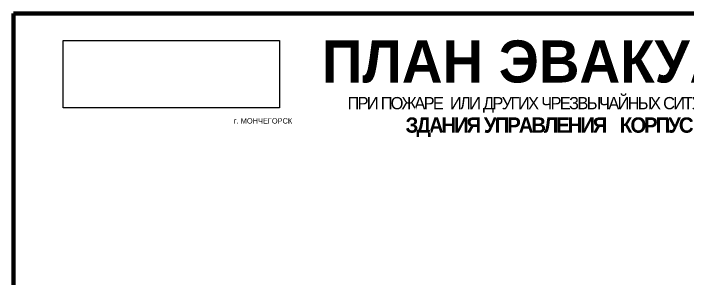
# Model space of a CAD drawing. Header units: millimetres. Extents: x 13810 to 67229, y 12374 to 21950.
# Drawn here: x 20359 to 20711.3, y 20525 to 20663.5 of the extents above; entities that cross this region are included whole.
import ezdxf

# ---------------------------------------------------------------- set-up
doc = ezdxf.new("R2010")
doc.units = ezdxf.units.MM
doc.styles.add('обычный', font='arial.ttf')
picture_1 = doc.add_image_def('image1.jpg', size_in_pixel=(337, 105))

msp = doc.modelspace()

# ---------------------------------------------------------------- linework, layer by layer
at = {"color": 2, "lineweight": 100}
msp.add_lwpolyline([(20359.05, 20663.54), (20959.05, 20663.54), (20959.05, 20268.54), (20359.05, 20268.54)], close=True, dxfattribs=at)

# ---------------------------------------------------------------- texts
at = {"lineweight": 0, "style": 'обычный'}
for s, insert, char_height, width, attachment_point in [('{\\fProxima Nova Rg|b1|i0|c204|p2;ПЛАН ЭВАКУАЦИИ}', (20520.24, 20649.46), 22, 493.8901, 1), ('\\pi-8.4,l8.4,t8.4;{\\fProxima Nova Rg|b0|i0|c204|p2;г. МОНЧЕГОРСК\\H1.1997x; }', (20489.48, 20607.38), 2.8, 126.6484, 5)]:
    msp.add_mtext(s, dxfattribs=dict(at, insert=insert, char_height=char_height, width=width, attachment_point=attachment_point))
at = {"color": 0, "lineweight": 0, "insert": (20671.1, 20620.06), "char_height": 8, "width": 449.2158, "attachment_point": 5, "style": 'обычный'}
msp.add_mtext('{\\fArial Black|b1|i0|c204|p34;\\H2x;\\T0.85;  \\fArial Narrow|b0|i0|c204|p34;\\H0.8x;\\W0.9;\\P\\fProxima Nova Rg|b0|i0|c204|p2;\\H0.5x;\\W1;\\C256;ПРИ ПОЖАРЕ  ИЛИ ДРУГИХ ЧРЕЗВЫЧАЙНЫХ СИТУАЦИЯХ  ИЗ ПОМЕЩЕНИЙ \\fProxima Nova Rg|b1|i0|c204|p2;\\H1.25x;\\PЗДАНИЯ УПРАВЛЕНИЯ   КОРПУС №1   ПОДВАЛ}', dxfattribs=at)

# ---------------------------------------------------------------- pictures from other files: only their frames are drawn
at = {"color": 7, "lineweight": 0, "true_color": 0xf5f5ff}
image = msp.add_image(picture_1, insert=(20384.97, 20614.23), size_in_units=(113.11, 35.24), dxfattribs=at)
image.dxf.flags = 7

doc.saveas('drawing.dxf')
